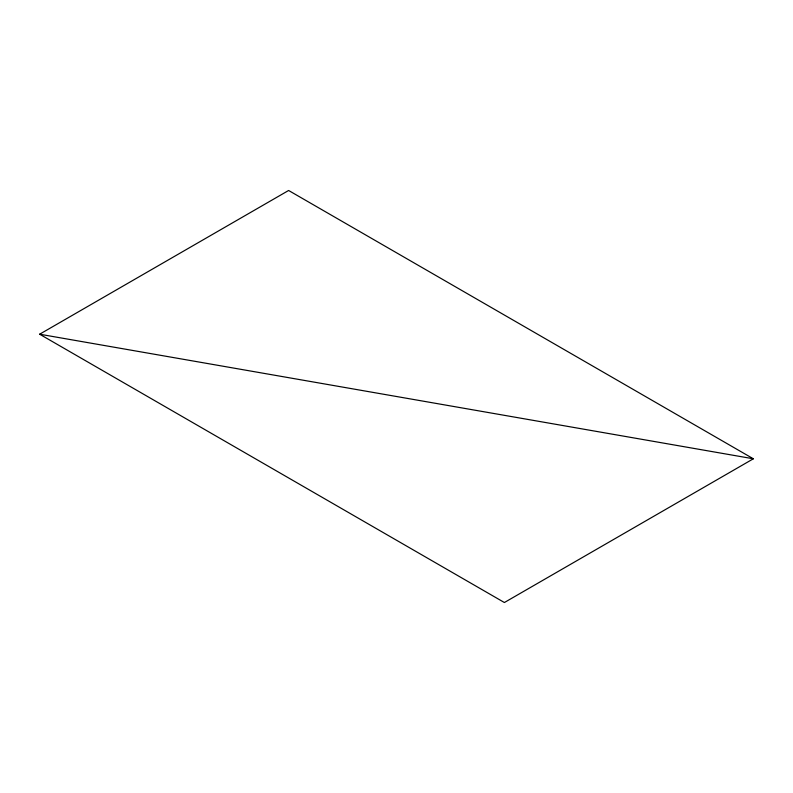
<?xml version="1.0" encoding="UTF-8"?>
<svg xmlns="http://www.w3.org/2000/svg" width="793" height="793" viewBox="0 0 793 793"><rect width="100%" height="100%" fill="white"/><g stroke="black" fill="none" stroke-linecap="round" stroke-linejoin="round"><path stroke-width="1.19" d="M39.65 334.21L288.612 190.479L753.35 458.79L504.388 602.521L39.65 334.21L753.35 458.79"/></g></svg>
